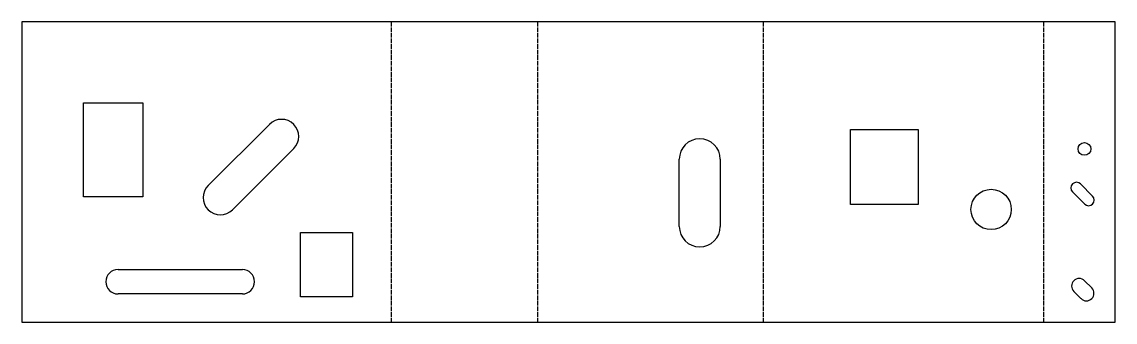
# Model space of a CAD drawing. Header units: millimetres. Extents: x 0 to 298, y 0 to 82.
import ezdxf

# ---------------------------------------------------------------- set-up
doc = ezdxf.new("R2010")
doc.units = ezdxf.units.MM
doc.linetypes.add('DASHED', pattern=[1.524, 1.27, -0.254])
doc.layers.add('BEND', color=7, linetype='Continuous')
doc.layers.add('CUT', color=7, linetype='Continuous')

msp = doc.modelspace()

# ---------------------------------------------------------------- linework, layer by layer
at = {"layer": 'BEND', "color": 4, "linetype": 'DASHED'}
for p, q in [((100.67, 81.99), (100.67, 0)), ((140.53, 81.99), (140.53, 0)), ((202.07, 81.99), (202.07, 0)), ((278.45, 81.99), (278.45, 0))]:
    msp.add_line(p, q, dxfattribs=at)
at = {"layer": 'CUT'}
for p, q in [((298.01, 81.99), (0, 81.99)), ((0, 81.99), (0, 0)), ((298.01, 0), (298.01, 81.99)), ((16.76, 34.2), (16.76, 59.84)), ((16.76, 59.84), (32.96, 59.84)), ((32.96, 59.84), (32.96, 34.2)), ((50.79, 37.29), (67.5, 54)), ((225.88, 52.63), (244.36, 52.63)), ((225.88, 32.15), (225.88, 52.63)), ((244.36, 52.63), (244.36, 32.15)), ((74.11, 47.39), (57.4, 30.68)), ((179.19, 26.14), (179.19, 44.47)), ((190.38, 44.47), (190.38, 26.14)), ((288.57, 37.72), (291.88, 34.42)), ((32.96, 34.2), (16.76, 34.2)), ((289.71, 32.25), (286.4, 35.55)), ((244.36, 32.15), (225.88, 32.15)), ((75.98, 6.88), (75.98, 24.49)), ((75.98, 24.49), (90.14, 24.49)), ((90.14, 24.49), (90.14, 6.88)), ((26.21, 14.37), (60.1, 14.37)), ((289.67, 11.32), (291.63, 9.35)), ((60.1, 7.71), (26.21, 7.71)), ((90.14, 6.88), (75.98, 6.88)), ((288.7, 6.42), (286.74, 8.39)), ((0, 0), (298.01, 0))]:
    msp.add_line(p, q, dxfattribs=at)
for centre, radius in [((289.65, 47.3), 1.74), ((264.2, 30.77), 5.5)]:
    msp.add_circle(centre, radius, dxfattribs=at)
for centre, radius, start, end in [((70.8, 50.69), 4.68, -45, 135), ((184.79, 44.47), 5.59, 0, 180), ((54.09, 33.99), 4.68, 135, -45), ((287.49, 36.64), 1.54, 45, -135), ((290.79, 33.33), 1.54, -135, 45), ((184.79, 26.14), 5.59, 180, 0), ((26.21, 11.04), 3.33, 90, -90), ((60.1, 11.04), 3.33, -90, 90), ((288.2, 9.85), 2.07, 45, -135), ((290.17, 7.89), 2.07, -135, 45)]:
    msp.add_arc(centre, radius, start, end, dxfattribs=at)

doc.saveas('drawing.dxf')
